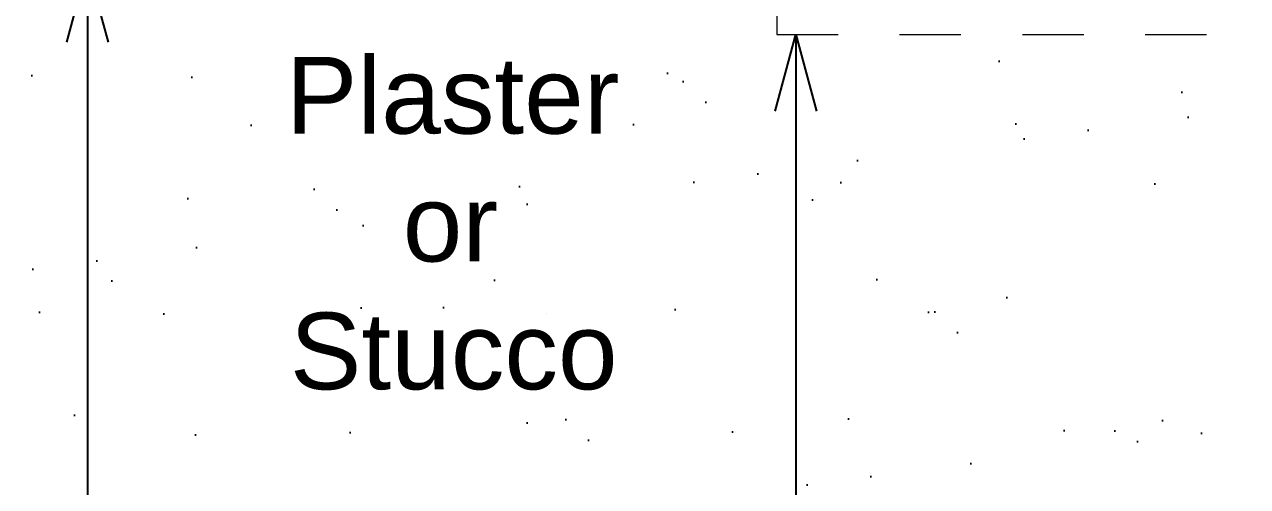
# Model space of a CAD drawing. Header units: inches. Extents: x -77.7 to -63.2, y 96.1 to 125.8.
# Drawn here: x -67.043 to -65.051, y 121.314 to 122.068 of the extents above; entities that cross this region are included whole.
import ezdxf

# ---------------------------------------------------------------- set-up
doc = ezdxf.new("R2010")
doc.units = ezdxf.units.IN
doc.header["$MEASUREMENT"] = 0
doc.linetypes.add('DASHED', pattern=[0.75, 0.5, -0.25])
doc.styles.get("Standard").update_dxf_attribs({"font": 'arial.ttf', "height": 0.125})
doc.dimstyles.get("Standard").update_dxf_attribs({"dimtxt": 0.125, "dimasz": 0.125, "dimexe": 0.125, "dimexo": 0.125, "dimgap": 0.0625, "dimtad": 0, "dimtih": 1, "dimtoh": 1, "dimdec": 7, "dimzin": 0, "dimdsep": 46, "dimlunit": 4, "dimtxsty": 'Standard', "dimblk": 'OPEN30', "dimcen": 0.125, "dimclrd": 3, "dimclre": 3, "dimclrt": 7, "dimadec": 0, "dimazin": 0, "dimtfac": 1, "dimtdec": 7, "dimtofl": 0, "dimtmove": 0, "dimatfit": 3, "dimldrblk": 'OPEN30', "dimfxl": 1, "dimfrac": 2, "dimtolj": 1, "dimtzin": 0, "dimarcsym": 0})

# ---------------------------------------------------------------- blocks, each defined once
blk = doc.blocks.new('_Open30')
at = {"color": 0, "linetype": 'ByBlock', "lineweight": -2}
for p, q in [((-1, 0.268), (0, 0)), ((0, 0), (-1, -0.268)), ((0, 0), (-1, 0))]:
    blk.add_line(p, q, dxfattribs=at)

msp = doc.modelspace()

# ---------------------------------------------------------------- hatches: boundary and pattern name
h = msp.add_hatch()
h.set_pattern_fill('AR-SAND', color=256, scale=0.2, style=0)
h.paths.add_polyline_path([(-65.0669, 122.099, 0.414214), (-65.0829, 122.115), (-65.4985, 122.115, 1.581139), (-65.5112, 122.115), (-65.8009, 122.115, -0.414214), (-65.8169, 122.131), (-65.8169, 122.149, -0.414214), (-65.8009, 122.165), (-77.0329, 122.165), (-77.0329, 121.315), (-65.1879, 121.315, -0.414214), (-65.2039, 121.331), (-65.2039, 121.349, -0.414214), (-65.1879, 121.365), (-65.1434, 121.365, 1), (-65.1274, 121.365), (-65.0829, 121.365, 0.414214), (-65.0669, 121.381)])

# ---------------------------------------------------------------- linework, layer by layer
at = {"color": 5, "linetype": 'DASHED', "lineweight": 0, "ltscale": 0.2}
msp.add_lwpolyline([(-77.0499, 122.1014), (-65.8179, 122.1014), (-65.8179, 122.0514), (-65.0839, 122.0514)], dxfattribs=at)

# ---------------------------------------------------------------- texts
at = {"insert": (-67.0198, 122.0147), "char_height": 0.125, "attachment_point": 1}
msp.add_mtext_dynamic_manual_height_columns('\\pi0.40234;Plaster\\P\\pi0.59261;or \\P\\pi0.40878;Stucco', width=1.337084, gutter_width=0.625, heights=[0], dxfattribs=at)

# ---------------------------------------------------------------- leaders
at = {"annotation_type": 0, "has_hookline": 1, "hookline_direction": 0}
for points, text_width in [([(-66.9408, 122.1639), (-66.9403, 120.9764), (-66.8153, 120.9764)], 0.7129), ([(-65.7868, 122.0514), (-65.7871, 120.9752), (-65.6621, 120.9752)], 0.5484)]:
    msp.add_leader(points, dimstyle='Standard', dxfattribs=dict(at, text_width=text_width))

doc.saveas('drawing.dxf')
